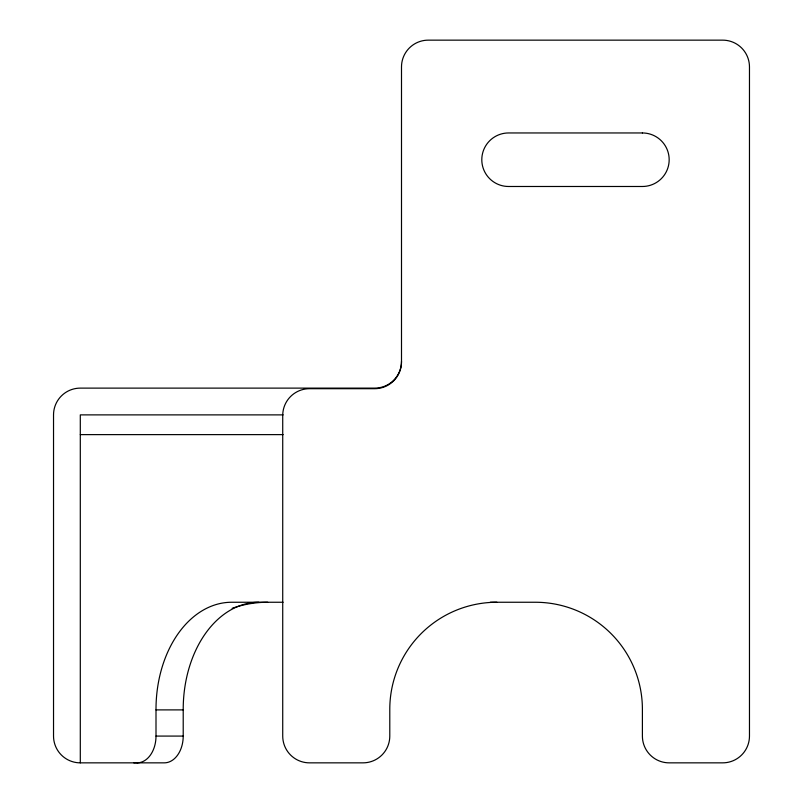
<?xml version="1.0" encoding="UTF-8"?>
<svg xmlns="http://www.w3.org/2000/svg" width="803" height="803" viewBox="0 0 803 803"><rect width="100%" height="100%" fill="white"/><g stroke="black" fill="none" stroke-linecap="round" stroke-linejoin="round"><path stroke-width="1.2" d="M283.148 414.88L80.3 414.88L80.3 762.85L164.284 762.85A26.77 18.931 -90 0 0 183.214 736.08L183.214 709.892A107.07 75.713 -90 0 1 258.927 602.25M80.3 434.624L283.148 434.624M283.108 602.25L231.716 602.25A107.07 75.713 -90 0 0 156.003 709.892L156.003 736.08A26.77 18.931 90 0 1 137.082 762.85M490.302 602.25L535.33 602.25A107.07 107.07 0 0 1 642.4 709.32L642.4 736.08A26.77 26.77 0 0 0 669.17 762.85L722.7 762.85A26.77 26.77 0 0 0 749.47 736.08L749.47 66.92A26.77 26.77 0 0 0 722.7 40.15L428.27 40.15A26.77 26.77 0 0 0 401.5 66.92L401.5 361.932A26.77 26.77 0 0 1 374.73 388.692L309.486 388.692A26.77 26.77 0 0 0 282.726 415.462L282.726 736.08A26.77 26.77 0 0 0 309.486 762.85L363.026 762.85A26.77 26.77 0 0 0 389.786 736.08L389.786 709.32A107.07 107.07 0 0 1 496.856 602.25M156.003 709.892L183.214 709.892M156.003 736.08L183.214 736.08M232.147 608.313A107.07 107.07 0 0 1 267.67 602.25M137.323 762.619A26.77 26.77 0 0 1 133.83 762.85M80.3 762.85A26.77 26.77 0 0 1 53.53 736.08L53.53 414.88A26.77 26.77 0 0 1 80.3 388.12L374.73 388.12A26.77 26.77 0 0 0 401.5 361.35M642.4 132.957L508.57 132.957A26.77 26.77 0 0 0 481.8 159.727A26.77 26.77 0 0 0 508.57 186.487L642.4 186.487A26.77 26.77 0 0 0 669.17 159.727A26.77 26.77 0 0 0 642.4 132.957"/></g></svg>
